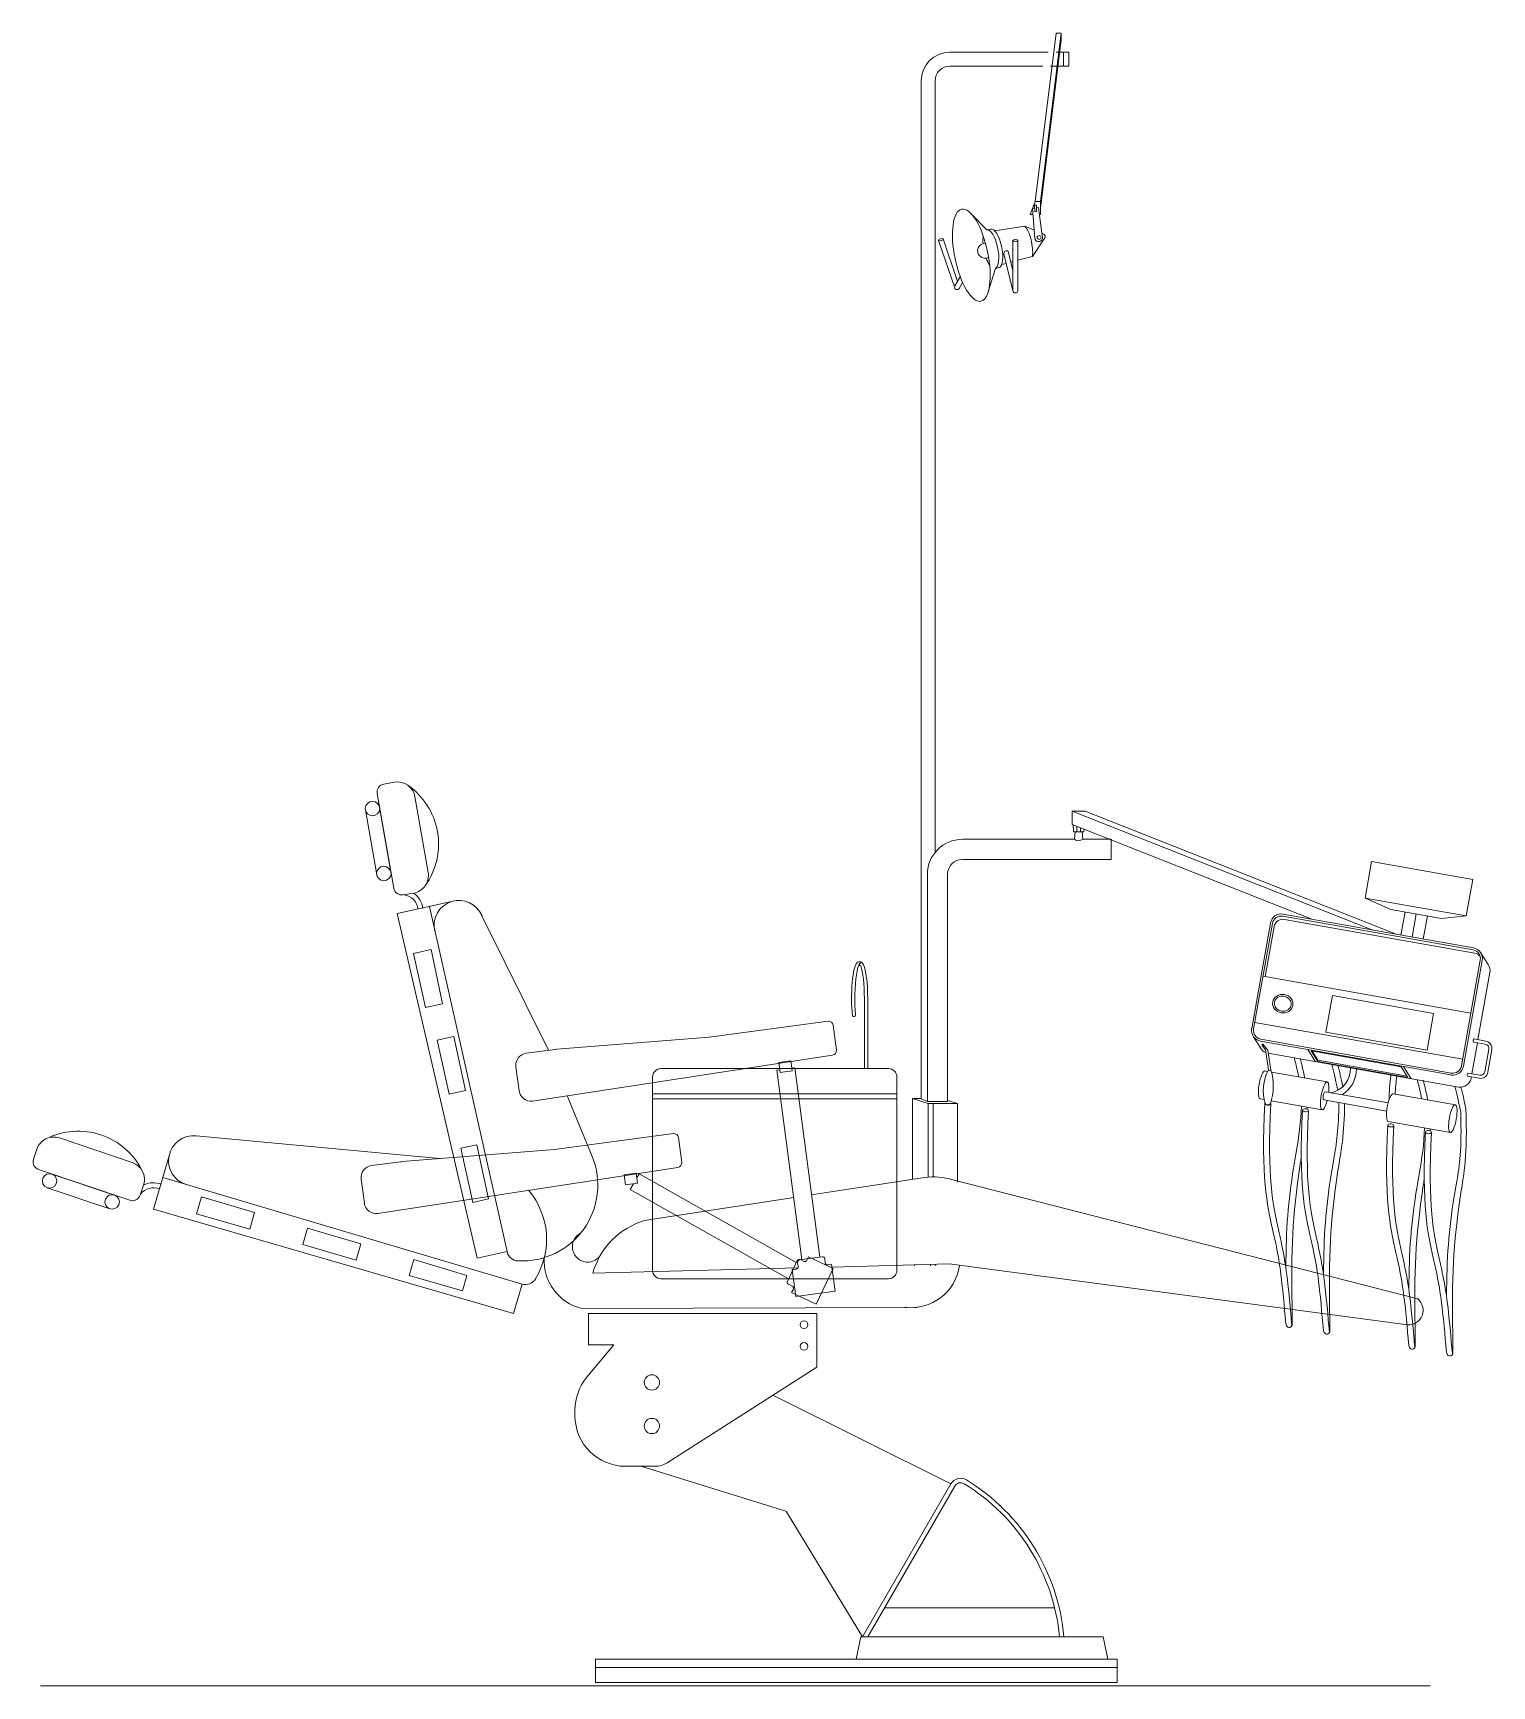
# Model space of a CAD drawing. Header units: metres. Extents: x 250.9 to 296.3, y -151.6 to -124.3.
# Drawn here: x 267.09 to 269.492, y -147.875 to -145.153 of the extents above; entities that cross this region are included whole.
import ezdxf

# ---------------------------------------------------------------- set-up
doc = ezdxf.new("R2010")
doc.units = ezdxf.units.M
doc.header["$MEASUREMENT"] = 0
doc.layers.add('A. muebles', color=152, linetype='Continuous', lineweight=15)

msp = doc.modelspace()

# ---------------------------------------------------------------- linework, layer by layer
at = {"layer": 'A. muebles'}
for p, q in [((268.7745, -145.153), (268.7402, -145.4303)), ((268.7828, -145.153), (268.7485, -145.4303)), ((268.7828, -145.1639), (268.7485, -145.4411)), ((268.7745, -145.153), (268.7828, -145.153)), ((268.7828, -145.153), (268.7828, -145.1639)), ((268.5996, -145.1845), (268.7616, -145.1845)), ((268.7744, -145.1845), (268.7955, -145.1845)), ((268.7867, -145.1845), (268.7867, -145.2074)), ((268.7955, -145.1845), (268.7955, -145.2074)), ((268.5524, -146.9082), (268.5524, -145.2304)), ((268.5996, -145.2074), (268.7523, -145.2074)), ((268.7651, -145.2074), (268.7955, -145.2074)), ((268.5752, -146.502), (268.5752, -145.2318)), ((268.7318, -145.452), (268.7402, -145.4303)), ((268.739, -145.4415), (268.7356, -145.442)), ((268.7356, -145.442), (268.7394, -145.491)), ((268.7424, -145.4364), (268.7387, -145.4364)), ((268.7387, -145.4364), (268.7392, -145.447)), ((268.7392, -145.447), (268.7424, -145.447)), ((268.7402, -145.4303), (268.7485, -145.4303)), ((268.7424, -145.447), (268.7424, -145.4364)), ((268.7452, -145.4404), (268.7424, -145.4409)), ((268.7452, -145.4404), (268.7514, -145.487)), ((268.7485, -145.4303), (268.7485, -145.452)), ((268.6604, -145.4771), (268.634, -145.4499)), ((268.6669, -145.4757), (268.6604, -145.4771)), ((268.6734, -145.4788), (268.7227, -145.4708)), ((268.7227, -145.4708), (268.7384, -145.4775)), ((268.7364, -145.452), (268.7318, -145.452)), ((268.7485, -145.452), (268.7468, -145.452)), ((268.5808, -145.4945), (268.6074, -145.5728)), ((268.5884, -145.4919), (268.6121, -145.5619)), ((268.7034, -145.5773), (268.7034, -145.4945)), ((268.7114, -145.5773), (268.7114, -145.4945)), ((268.7355, -145.5207), (268.7558, -145.4902)), ((268.7509, -145.4829), (268.7541, -145.4843)), ((268.6885, -145.5168), (268.7034, -145.5773)), ((268.6954, -145.5124), (268.7034, -145.5447)), ((268.6998, -145.5302), (268.7034, -145.5292)), ((268.7114, -145.5271), (268.7355, -145.5207)), ((268.6077, -145.5695), (268.6166, -145.5543)), ((268.6745, -145.5406), (268.6621, -145.5807)), ((268.6811, -145.5392), (268.6745, -145.5406)), ((268.6853, -145.5341), (268.6923, -145.5322)), ((268.6147, -145.5735), (268.6204, -145.5636)), ((267.6674, -146.3896), (267.6847, -146.3866)), ((267.6835, -146.5612), (267.6564, -146.4052)), ((267.6604, -146.428), (267.679, -146.5349)), ((267.7186, -146.4104), (267.7403, -146.5353)), ((267.6369, -146.4321), (267.6555, -146.539)), ((268.801, -146.4343), (268.801, -146.4562)), ((268.8222, -146.4343), (268.801, -146.4343)), ((268.801, -146.4343), (269.296, -146.6301)), ((268.8222, -146.4343), (269.3345, -146.6369)), ((268.6201, -146.4806), (268.8047, -146.4806)), ((268.801, -146.4562), (269.1957, -146.6123)), ((268.8025, -146.4568), (268.8031, -146.4683)), ((268.8031, -146.4683), (268.8202, -146.4683)), ((268.8057, -146.4683), (268.8047, -146.4806)), ((268.8085, -146.4592), (268.8085, -146.4683)), ((268.8148, -146.4616), (268.8148, -146.4683)), ((268.8176, -146.4683), (268.8186, -146.4806)), ((268.8186, -146.4806), (268.8649, -146.4806)), ((268.8204, -146.4639), (268.8202, -146.4683)), ((268.8649, -146.4806), (268.8649, -146.5138)), ((268.5626, -146.9125), (268.5626, -146.5339)), ((268.6201, -146.5138), (268.8649, -146.5138)), ((269.2832, -146.5773), (269.2939, -146.5171)), ((269.2939, -146.5171), (269.4607, -146.5466)), ((268.5957, -146.9125), (268.5957, -146.5382)), ((269.4607, -146.5466), (269.45, -146.6069)), ((267.7787, -146.5833), (267.6895, -146.6028)), ((267.7165, -146.5691), (267.6992, -146.5722)), ((267.7424, -146.5912), (267.8702, -147.1595)), ((269.3257, -146.596), (269.2832, -146.5773)), ((269.45, -146.6069), (269.2832, -146.5773)), ((267.6895, -146.6028), (267.8211, -147.1702)), ((267.9386, -146.8281), (267.8289, -146.6068)), ((269.0965, -146.7922), (269.1273, -146.6185)), ((269.0997, -146.7928), (269.1306, -146.619)), ((269.1476, -146.6071), (269.4611, -146.6627)), ((269.1482, -146.6039), (269.4617, -146.6595)), ((269.1506, -146.6126), (269.464, -146.6682)), ((269.3257, -146.596), (269.4091, -146.6108)), ((269.349, -146.6002), (269.3423, -146.6383)), ((269.3674, -146.6034), (269.3606, -146.6416)), ((269.3858, -146.6067), (269.379, -146.6448)), ((269.4091, -146.6108), (269.45, -146.6069)), ((269.1189, -146.7066), (269.1335, -146.6245)), ((267.7164, -146.6685), (267.745, -146.6623)), ((267.7164, -146.6685), (267.7358, -146.7576)), ((267.745, -146.6623), (267.7638, -146.7515)), ((269.4858, -146.6868), (269.4733, -146.6669)), ((269.473, -146.6798), (269.4422, -146.8536)), ((269.4762, -146.6804), (269.4454, -146.8541)), ((269.4888, -146.7002), (269.4692, -146.8105)), ((269.1152, -146.7059), (269.4576, -146.7667)), ((267.7358, -146.7576), (267.7638, -146.7515)), ((268.4587, -146.8582), (268.4587, -146.7425)), ((268.4641, -146.8582), (268.4641, -146.7425)), ((269.2187, -146.7981), (269.2294, -146.7378)), ((269.2294, -146.7378), (269.3961, -146.7674)), ((268.3989, -146.7803), (268.2029, -146.8063)), ((269.4441, -146.8429), (269.1016, -146.7822)), ((269.3961, -146.7674), (269.3855, -146.8277)), ((267.7553, -146.8113), (267.7827, -146.8053)), ((267.7827, -146.8053), (267.8016, -146.8945)), ((268.2029, -146.8063), (267.9523, -146.8264)), ((268.4126, -146.8276), (268.4072, -146.7866)), ((269.0995, -146.8057), (269.112, -146.8255)), ((269.3855, -146.8277), (269.2187, -146.7981)), ((269.4821, -146.8128), (269.4627, -146.8094)), ((267.7553, -146.8113), (267.7747, -146.9003)), ((267.9494, -146.8267), (267.9017, -146.8329)), ((267.9121, -146.9117), (268.4063, -146.8359)), ((269.4245, -146.8687), (269.1111, -146.8131)), ((269.4251, -146.8655), (269.1117, -146.8099)), ((269.1192, -146.8275), (269.1139, -146.8198)), ((269.1231, -146.828), (269.1147, -146.8179)), ((269.1242, -146.8601), (269.1192, -146.8275)), ((269.1282, -146.8606), (269.1231, -146.828)), ((269.4371, -146.8886), (269.1239, -146.833)), ((269.189, -146.8269), (269.2015, -146.8468)), ((269.3428, -146.8554), (269.1945, -146.8291)), ((269.1945, -146.8291), (269.2054, -146.8463)), ((269.1961, -146.8293), (269.2057, -146.8445)), ((269.4683, -146.8156), (269.4592, -146.8668)), ((269.4812, -146.8179), (269.4618, -146.8144)), ((269.4869, -146.8261), (269.4803, -146.8634)), ((269.492, -146.827), (269.4854, -146.8643)), ((267.8848, -146.855), (267.8901, -146.8948)), ((268.1236, -146.8582), (268.4986, -146.8582)), ((268.3193, -146.86), (268.3145, -146.8606)), ((268.3558, -147.1726), (268.3145, -146.8606)), ((268.3178, -146.8482), (268.3376, -146.8456)), ((268.32, -146.8647), (268.3178, -146.8482)), ((268.3398, -146.8621), (268.32, -146.8647)), ((268.3376, -146.8456), (268.3398, -146.8621)), ((268.3439, -146.8567), (268.3391, -146.8573)), ((268.3853, -147.1687), (268.3439, -146.8567)), ((269.1228, -146.8628), (269.1184, -146.862)), ((269.2208, -146.8802), (269.1291, -146.8639)), ((269.2054, -146.8463), (269.3536, -146.8726)), ((269.2057, -146.8445), (269.3523, -146.8705)), ((269.3428, -146.8554), (269.3536, -146.8726)), ((269.3467, -146.8549), (269.3592, -146.8748)), ((268.1099, -147.1904), (268.1099, -146.8719)), ((268.5123, -146.8719), (268.5123, -147.1904)), ((269.4712, -146.8742), (269.4518, -146.8707)), ((269.4721, -146.8691), (269.4527, -146.8657)), ((269.4583, -146.8719), (269.4579, -146.874)), ((267.7747, -146.9003), (267.8016, -146.8945)), ((268.0106, -147.0031), (267.9698, -146.904)), ((268.5123, -146.9), (268.1099, -146.9)), ((268.5123, -146.908), (268.1099, -146.908)), ((268.5524, -146.9072), (268.5378, -146.9072)), ((268.5378, -146.9072), (268.5638, -146.9159)), ((268.5378, -147.0401), (268.5378, -146.9072)), ((268.5524, -146.9082), (268.5626, -146.9125)), ((268.5626, -146.9125), (268.5957, -146.9125)), ((268.5638, -146.9159), (268.5718, -146.9159)), ((268.5638, -147.0366), (268.5638, -146.9159)), ((268.5718, -146.9159), (268.6118, -146.9159)), ((268.5718, -147.0365), (268.5718, -146.9159)), ((268.5957, -146.9105), (268.6118, -146.9159)), ((268.6118, -147.0452), (268.6118, -146.9159)), ((269.117, -146.909), (269.1103, -146.9078)), ((269.2127, -146.926), (269.1288, -146.9111)), ((269.3189, -146.9281), (269.2156, -146.9097)), ((269.3212, -146.9147), (269.2179, -146.8964)), ((269.4319, -146.9177), (269.3295, -146.8995)), ((269.4238, -146.9634), (269.3214, -146.9452)), ((267.133, -146.9724), (267.2531, -147.0128)), ((267.7592, -147.0064), (267.3583, -146.969)), ((268.1441, -146.9653), (267.9481, -146.9912)), ((268.1578, -147.0126), (268.1523, -146.9716)), ((267.0903, -147.0074), (267.0959, -146.9908)), ((267.9481, -146.9912), (267.6974, -147.0114)), ((267.7942, -146.9894), (267.8205, -146.9837)), ((267.7942, -146.9894), (267.8136, -147.0785)), ((267.8205, -146.9837), (267.8394, -147.0729)), ((267.2488, -147.075), (267.0988, -147.0245)), ((267.3136, -147.0019), (267.2882, -147.0896)), ((267.6945, -147.0116), (267.6469, -147.0179)), ((267.6573, -147.0966), (268.1515, -147.0208)), ((267.1131, -147.0545), (267.216, -147.0892)), ((267.1207, -147.0319), (267.2236, -147.0665)), ((267.2715, -147.0499), (267.2659, -147.0665)), ((267.3033, -147.0376), (267.8949, -147.2129)), ((267.63, -147.04), (267.6352, -147.0797)), ((268.0629, -147.0332), (268.0827, -147.0305)), ((268.0651, -147.0497), (268.0629, -147.0332)), ((268.0849, -147.047), (268.0651, -147.0497)), ((268.0731, -147.0572), (268.0784, -147.0479)), ((268.0827, -147.0305), (268.0849, -147.047)), ((268.0838, -147.0383), (268.0877, -147.0314)), ((268.3466, -147.1773), (268.0877, -147.0314)), ((268.3717, -147.0662), (268.5578, -147.0376)), ((268.6044, -147.0416), (269.37, -147.2375)), ((267.3589, -147.0973), (267.367, -147.0692)), ((267.367, -147.0692), (267.4544, -147.0951)), ((267.8136, -147.0785), (267.8394, -147.0729)), ((268.3339, -147.2042), (268.0731, -147.0572)), ((268.0967, -147.1084), (268.3423, -147.0707)), ((267.2882, -147.0896), (267.8809, -147.2612)), ((267.3589, -147.0973), (267.4464, -147.1227)), ((267.4464, -147.1227), (267.4544, -147.0951)), ((267.534, -147.148), (267.5418, -147.121)), ((267.5418, -147.121), (267.6292, -147.1469)), ((267.534, -147.148), (267.6216, -147.1734)), ((267.6216, -147.1734), (267.6292, -147.1469)), ((267.8211, -147.1702), (267.8702, -147.1595)), ((267.7092, -147.1987), (267.7166, -147.1728)), ((267.7166, -147.1728), (267.8041, -147.1987)), ((268.3492, -147.1863), (268.0114, -147.1951)), ((268.3319, -147.2085), (268.348, -147.1743)), ((268.34, -147.1891), (268.3465, -147.1882)), ((268.3459, -147.2335), (268.34, -147.1891)), ((268.3496, -147.1841), (268.3487, -147.1772)), ((268.3518, -147.1731), (268.3893, -147.1681)), ((268.3529, -147.1726), (268.3592, -147.1756)), ((268.3641, -147.1738), (268.3668, -147.168)), ((268.3668, -147.168), (268.4073, -147.1872)), ((268.4073, -147.1872), (268.3794, -147.2462)), ((268.3934, -147.1713), (268.3943, -147.1782)), ((268.3984, -147.1813), (268.4048, -147.1805)), ((268.4048, -147.1805), (268.4107, -147.2249)), ((268.5983, -147.1798), (268.4054, -147.1849)), ((268.5414, -147.1828), (268.5414, -147.1813)), ((268.5674, -147.1828), (268.5674, -147.1806)), ((268.5754, -147.1828), (268.5754, -147.1804)), ((269.3536, -147.28), (268.5983, -147.1798)), ((267.7092, -147.1987), (267.7967, -147.2241)), ((267.7967, -147.2241), (267.8041, -147.1987)), ((267.8809, -147.2612), (267.8949, -147.2129)), ((268.4986, -147.2041), (268.1236, -147.2041)), ((268.3399, -147.2163), (268.3336, -147.2133)), ((268.3389, -147.227), (268.3417, -147.2212)), ((268.3794, -147.2462), (268.3389, -147.227)), ((268.4107, -147.2249), (268.3459, -147.2335)), ((268.5454, -147.2513), (267.9935, -147.2532)), ((268.3801, -147.2617), (268.0043, -147.2617)), ((268.0043, -147.2617), (268.0043, -147.313)), ((268.3801, -147.3498), (268.3801, -147.2617)), ((268.0463, -147.313), (268.0013, -147.367)), ((268.0043, -147.313), (268.0463, -147.313)), ((268.134, -147.5071), (268.3801, -147.3498)), ((268.6012, -147.5421), (268.3081, -147.3958)), ((267.9821, -147.4202), (267.9821, -147.4299)), ((268.1136, -147.5131), (268.0652, -147.5131)), ((268.3294, -147.5872), (268.0906, -147.5131)), ((268.4558, -147.794), (268.6012, -147.5421)), ((268.4643, -147.794), (268.6076, -147.5457)), ((268.4558, -147.794), (268.3305, -147.5881)), ((268.492, -147.7461), (268.7719, -147.7461)), ((268.4452, -147.8305), (268.453, -147.794)), ((268.453, -147.794), (268.8517, -147.794)), ((268.8595, -147.8305), (268.8517, -147.794)), ((268.0157, -147.8305), (268.8748, -147.8305)), ((268.0157, -147.8688), (268.0157, -147.8305)), ((268.8748, -147.8305), (268.8748, -147.8688)), ((268.8748, -147.8445), (268.0157, -147.8445)), ((268.8748, -147.8688), (268.0157, -147.8688)), ((267.1016, -147.8747), (269.3906, -147.8747)), ((267.1016, -147.8747), (267.1917, -147.8747))]:
    msp.add_line(p, q, dxfattribs=at)
for centre, radius in [((268.7464, -145.4896), 0.00316), ((267.6486, -146.43), 0.0119), ((267.6672, -146.537), 0.0119), ((267.1169, -147.0432), 0.0119), ((267.2198, -147.0778), 0.0119), ((268.3592, -147.2799), 0.00632), ((268.3592, -147.3157), 0.00632), ((268.1087, -147.375), 0.0126), ((268.1087, -147.4467), 0.0126)]:
    msp.add_circle(centre, radius, dxfattribs=at)
for centre, radius, start, end in [((268.5996, -145.2318), 0.0473, 90, 180), ((268.5996, -145.2318), 0.0244, 90, 180), ((268.6576, -145.5114), 0.0125, 88.3314, 296.609), ((268.7457, -145.49), 0.00641, 189.489, 27.3623), ((268.7525, -145.488), 0.00403, 326.1707, 66.7339), ((268.6928, -145.516), 0.00441, 53.432, 197.0479), ((268.6112, -145.5715), 0.00403, 198.7593, 329.7597), ((268.7074, -145.577), 0.00403, 183.8787, 356.1213), ((267.6697, -146.4029), 0.0135, 99.8633, 189.8633), ((267.6897, -146.4154), 0.0293, 9.8633, 99.8633), ((267.6395, -146.4885), 0.1179, 324.3881, 55.3385), ((268.6201, -146.5382), 0.0576, 90, 180), ((268.8116, -146.4716), 0.0113, 232.2967, 307.9136), ((267.7114, -146.5403), 0.0293, 279.8633, 9.8633), ((268.6201, -146.5382), 0.0244, 90, 180), ((267.6969, -146.5588), 0.0135, 189.8633, 279.8633), ((267.6965, -146.5986), 0.0271, 6.8125, 80.5679), ((267.6965, -146.5986), 0.0354, 6.8125, 56.1676), ((267.791, -146.6225), 0.0411, 22.3912, 192.3145), ((269.1451, -146.6216), 0.018, 79.9379, 169.9379), ((269.1451, -146.6216), 0.0147, 79.9379, 169.9379), ((269.148, -146.627), 0.0147, 79.9379, 169.9379), ((269.4585, -146.6772), 0.0147, 349.9379, 79.9379), ((269.4585, -146.6772), 0.018, 349.9379, 79.9379), ((269.4614, -146.6827), 0.0147, 40.4505, 79.9379), ((268.4509, -146.6882), 0.00604, 35.9195, 135.4628), ((269.471, -146.6971), 0.018, 349.9379, 34.9379), ((268.3999, -146.7876), 0.00734, 7.5474, 97.5474), ((268.4414, -146.7696), 0.00289, 208.6718, 346.3341), ((269.1142, -146.7954), 0.018, 169.9379, 259.9379), ((269.1142, -146.7954), 0.0147, 169.9379, 259.9379), ((269.4649, -146.8124), 0.00376, 126.9737, 212.902), ((267.9043, -146.8524), 0.0197, 97.5474, 187.5474), ((267.9651, -146.973), 0.1472, 95.0158, 96.1597), ((268.4053, -146.8286), 0.00734, 277.5474, 7.5474), ((269.1267, -146.8152), 0.018, 209.5164, 247.5177), ((269.48, -146.8248), 0.0071, 349.9379, 79.9379), ((269.48, -146.8248), 0.0122, 349.9379, 79.9379), ((268.1236, -146.8719), 0.0137, 90, 180), ((268.4986, -146.8719), 0.0137, 0, 90), ((269.1898, -146.8948), 0.0742, 152.0822, 196.5343), ((269.1263, -146.8594), 0.00222, 198.1223, 325.6263), ((269.0424, -146.8869), 0.0897, 341.1132, 17.0129), ((269.2199, -146.8593), 0.0392, 280.0604, 3.4068), ((269.2199, -146.8593), 0.0491, 301.2789, 0.6714), ((269.4277, -146.851), 0.018, 259.9379, 349.9379), ((269.4277, -146.851), 0.0147, 259.9379, 349.9379), ((269.4733, -146.8621), 0.0071, 259.9379, 349.9379), ((269.5932, -146.9107), 0.2704, 171.1122, 179.7529), ((269.5932, -146.9107), 0.2606, 171.1566, 177.6715), ((269.4402, -146.8709), 0.018, 259.9379, 349.9379), ((269.4567, -146.869), 0.00519, 140.3243, 199.5514), ((269.4733, -146.8621), 0.0122, 259.9379, 349.9379), ((267.9096, -146.8922), 0.0197, 187.5474, 277.5474), ((267.1237, -147.0001), 0.0293, 71.4019, 161.4019), ((267.1639, -147.0791), 0.1179, 25.9267, 116.8771), ((267.3539, -147.0098), 0.0411, 83.9297, 253.8531), ((268.1451, -146.9725), 0.00734, 7.5474, 97.5474), ((267.1031, -147.0117), 0.0135, 161.4019, 251.4019), ((267.2438, -147.0406), 0.0293, 341.4019, 71.4019), ((267.6495, -147.0374), 0.0197, 97.5474, 187.5474), ((267.7103, -147.158), 0.1472, 95.0158, 96.1597), ((267.8946, -147.0499), 0.1251, 267.1757, 21.9918), ((268.1505, -147.0135), 0.00734, 277.5474, 7.5474), ((267.2879, -147.0815), 0.0271, 68.3511, 142.1065), ((267.2879, -147.0815), 0.0354, 68.3511, 117.7062), ((268.5729, -147.1362), 0.0998, 71.5741, 98.7245), ((267.2531, -147.0622), 0.0135, 251.4019, 341.4019), ((267.6547, -147.0771), 0.0197, 187.5474, 277.5474), ((267.8102, -147.1393), 0.1251, 328.7143, 40.1965), ((268.1325, -147.2289), 0.1257, 106.5458, 164.4236), ((268.003, -147.1516), 0.0252, 117.3243, 324.6755), ((267.8894, -147.1553), 0.0197, 192.3145, 267.1757), ((268.0118, -147.1749), 0.0804, 176.1034, 256.84), ((268.1236, -147.1904), 0.0137, 180, 270), ((268.346, -147.1846), 0.00366, 277.5474, 7.5474), ((268.3513, -147.1759), 0.00366, 64.6775, 154.6775), ((268.3523, -147.1767), 0.00366, 97.5474, 187.5474), ((268.3608, -147.1723), 0.00366, 244.6775, 334.6775), ((268.3898, -147.1718), 0.00366, 7.5474, 97.5474), ((268.3979, -147.1777), 0.00366, 187.5474, 277.5474), ((268.4986, -147.1904), 0.0137, 270, 360), ((268.5353, -147.171), 0.0809, 262.8403, 351.6364), ((267.9003, -147.194), 0.0197, 253.8531, 328.7143), ((268.3352, -147.21), 0.00366, 154.6775, 244.6775), ((268.3383, -147.2196), 0.00366, 334.6775, 64.6775), ((269.3548, -147.2561), 0.024, 267.0914, 50.5524), ((269.1582, -147.2794), 0.005, 187.8105, 341.8788), ((269.2202, -147.2904), 0.005, 187.8105, 341.8788), ((269.3608, -147.3153), 0.005, 187.8105, 341.8788), ((269.4228, -147.3263), 0.005, 187.8105, 341.8788), ((268.0652, -147.4202), 0.0831, 140.2384, 180), ((268.0652, -147.4299), 0.0831, 180, 270), ((268.1136, -147.4752), 0.0379, 270, 302.5845), ((268.6172, -147.5513), 0.0185, 58.4502, 150), ((268.6172, -147.5513), 0.0111, 58.4502, 150), ((268.4491, -147.825), 0.3323, 5.3597, 58.4502), ((268.4491, -147.825), 0.3397, 5.2428, 58.4502), ((268.3288, -147.5892), 0.00201, 31.3139, 72.7461)]:
    msp.add_arc(centre, radius, start, end, dxfattribs=at)
for centre, major_axis, ratio in [((268.6348, -145.5188), (0.0158, -0.0758), 0.353086), ((268.5846, -145.4932), (-0.0038, -0.00129), 0.40241), ((268.7074, -145.4945), (-0.00402, 0), 0.40241), ((269.1477, -146.7513), (-0.0166, 0.0029), 0.902158), ((269.1143, -146.8189), (-0.000383, -0.000948), 0.427448), ((269.1851, -146.9269), (-0.00486, 0.00044), 0.52127), ((269.3257, -146.9518), (-0.00486, 0.00044), 0.52127), ((269.3877, -146.9628), (-0.00486, 0.00044), 0.52127)]:
    msp.add_ellipse(centre, major_axis=major_axis, ratio=ratio, dxfattribs=at)
for centre, major_axis, ratio, start_param, end_param in [((268.667, -145.509), (-0.0066, 0.0319), 0.353086, 3.218619, 6.283185), ((268.6736, -145.5076), (-0.0066, 0.0319), 0.353086, 3.218619, 6.283185), ((268.7228, -145.4996), (-0.0066, 0.0319), 0.353086, 3.919657, 5.76074), ((268.667, -145.509), (-0.0066, 0.0319), 0.353086, 0.762886, 1.19163), ((268.667, -145.509), (-0.0066, 0.0319), 0.353086, 1.978164, 2.442893), ((268.4481, -146.7425), (0, -0.0591), 0.178607, 3.288653, 5.215923), ((268.4536, -146.7425), (0, -0.0591), 0.178607, 7.853982, 11.485552), ((268.4509, -146.6903), (-0.00226, 0.00002), 0.95387, 3.810051, 5.641964), ((268.4481, -146.7425), (0, -0.0591), 0.178607, 1.570796, 2.701814), ((269.1144, -146.8849), (0.0041, 0.0229), 0.246686, 0, 3.141593), ((269.2168, -146.9031), (0.0041, 0.0229), 0.246686, 5.00771, 10.700253), ((269.1231, -146.9159), (-0.00486, 0.00044), 0.52127, 6.074923, 9.903727), ((269.123, -146.9159), (0.0043, 0), 0.399324, 3.141593, 6.283185), ((269.2168, -146.9031), (0.00118, 0.00666), 0.385545, 0, 3.141593)]:
    msp.add_ellipse(centre, major_axis=major_axis, ratio=ratio, start_param=start_param, end_param=end_param, dxfattribs=at)
at = {"layer": 'A. muebles', "extrusion": (0, 0, -1)}
msp.add_ellipse((269.3255, -146.9224), major_axis=(0.0041, 0.0229), ratio=0.246686, start_param=3.141593, end_param=6.283185, dxfattribs=at)
msp.add_ellipse((269.4278, -146.9405), major_axis=(0.0041, 0.0229), ratio=0.246686, dxfattribs=at)
at = {"layer": 'A. muebles'}
for points, knots in [([(269.134, -146.7489), (269.1338, -146.7497), (269.1338, -146.7505), (269.1339, -146.7525), (269.1341, -146.7538), (269.1351, -146.7562), (269.1358, -146.7574), (269.1376, -146.7595), (269.1387, -146.7604), (269.1411, -146.762), (269.1425, -146.7626), (269.1453, -146.7634), (269.1468, -146.7637), (269.1497, -146.7637), (269.1512, -146.7634), (269.1539, -146.7626), (269.1552, -146.762), (269.1575, -146.7605), (269.1585, -146.7596), (269.16, -146.7575), (269.1606, -146.7564), (269.1614, -146.754), (269.1616, -146.7528), (269.1615, -146.7503), (269.1613, -146.749), (269.1603, -146.7465), (269.1596, -146.7454), (269.1579, -146.7433), (269.1568, -146.7423), (269.1544, -146.7407), (269.153, -146.7401), (269.1502, -146.7392), (269.1487, -146.739), (269.1458, -146.739), (269.1443, -146.7392), (269.1416, -146.7399), (269.1403, -146.7405), (269.138, -146.742), (269.137, -146.7429), (269.1354, -146.745), (269.1348, -146.7461), (269.1342, -146.7478), (269.1341, -146.7483), (269.134, -146.7489)], [0, 0, 0, 0, 0.198831, 0.198831, 0.511867, 0.511867, 0.824903, 0.824903, 1.137939, 1.137939, 1.450975, 1.450975, 1.764011, 1.764011, 2.077047, 2.077047, 2.390083, 2.390083, 2.70312, 2.70312, 3.016156, 3.016156, 3.329192, 3.329192, 3.642228, 3.642228, 3.955264, 3.955264, 4.2683, 4.2683, 4.581336, 4.581336, 4.894372, 4.894372, 5.207408, 5.207408, 5.520444, 5.520444, 5.83348, 5.83348, 6.146517, 6.146517, 6.283185, 6.283185, 6.283185, 6.283185]), ([(269.1182, -146.9155), (269.1116, -147.0352), (269.1288, -147.1153), (269.1453, -147.1849), (269.1524, -147.2793), (269.1533, -147.2801)], [0, 0, 0, 0, 57.693336, 95.428029, 120.984904, 120.984904, 120.984904, 120.984904]), ([(269.128, -146.9163), (269.1213, -147.0361), (269.1385, -147.1161), (269.1554, -147.1871), (269.1641, -147.3078), (269.1612, -147.1667), (269.1632, -147.1033), (269.1764, -147.0152)], [0, 0, 0, 0, 57.693336, 95.428029, 123.26581, 136.853827, 222.062012, 222.062012, 222.062012, 222.062012]), ([(269.1802, -146.9265), (269.1735, -147.0462), (269.1908, -147.1263), (269.2073, -147.1959), (269.2144, -147.2903), (269.2153, -147.2911)], [0, 0, 0, 0, 57.693336, 95.428029, 120.984904, 120.984904, 120.984904, 120.984904]), ([(269.19, -146.9273), (269.1833, -147.0471), (269.2005, -147.1271), (269.2173, -147.1981), (269.2261, -147.3188), (269.2232, -147.1777), (269.2252, -147.1143), (269.2384, -147.0262)], [0, 0, 0, 0, 57.693336, 95.428029, 123.26581, 136.853827, 222.062012, 222.062012, 222.062012, 222.062012]), ([(269.3208, -146.9514), (269.3141, -147.0712), (269.3314, -147.1512), (269.3479, -147.2208), (269.355, -147.3153), (269.3559, -147.316)], [0, 0, 0, 0, 57.693336, 95.428029, 120.984904, 120.984904, 120.984904, 120.984904]), ([(269.3306, -146.9523), (269.3239, -147.072), (269.3411, -147.1521), (269.3579, -147.223), (269.3667, -147.3438), (269.3638, -147.2026), (269.3658, -147.1392), (269.379, -147.0512)], [0, 0, 0, 0, 57.693336, 95.428029, 123.26581, 136.853827, 222.062012, 222.062012, 222.062012, 222.062012]), ([(269.3828, -146.9624), (269.3761, -147.0822), (269.3934, -147.1622), (269.4099, -147.2318), (269.417, -147.3263), (269.4179, -147.327)], [0, 0, 0, 0, 57.693336, 95.428029, 120.984904, 120.984904, 120.984904, 120.984904]), ([(269.3925, -146.9633), (269.3859, -147.083), (269.4031, -147.1631), (269.4199, -147.234), (269.4287, -147.3548), (269.4258, -147.2136), (269.4278, -147.1502), (269.441, -147.0622)], [0, 0, 0, 0, 57.693336, 95.428029, 123.26581, 136.853827, 222.062012, 222.062012, 222.062012, 222.062012]), ([(269.1528, -147.1864), (269.1531, -147.1226), (269.1566, -147.0744), (269.1663, -147.0168), (269.1698, -146.996)], [157.743945, 157.743945, 157.743945, 157.743945, 230.231951, 233.396153, 233.396153, 233.396153, 233.396153]), ([(269.2148, -147.1974), (269.2151, -147.1336), (269.2186, -147.0854), (269.2283, -147.0278), (269.2318, -147.007)], [157.743945, 157.743945, 157.743945, 157.743945, 230.231951, 233.396153, 233.396153, 233.396153, 233.396153]), ([(269.3554, -147.2223), (269.3557, -147.1586), (269.3592, -147.1104), (269.3689, -147.0527), (269.3724, -147.032)], [157.743945, 157.743945, 157.743945, 157.743945, 230.231951, 233.396153, 233.396153, 233.396153, 233.396153]), ([(269.4174, -147.2333), (269.4177, -147.1696), (269.4212, -147.1214), (269.4308, -147.0637), (269.4344, -147.043)], [157.743945, 157.743945, 157.743945, 157.743945, 230.231951, 233.396153, 233.396153, 233.396153, 233.396153])]:
    msp.add_open_spline(points, degree=3, knots=knots, dxfattribs=at)
for points in [[(269.174, -146.8719), (269.1719, -146.8614), (269.1693, -146.851), (269.1666, -146.8406)], [(269.1839, -146.8737), (269.1818, -146.8629), (269.1791, -146.8522), (269.1763, -146.8415)], [(269.2382, -146.8941), (269.2339, -146.8724), (269.2313, -146.862), (269.2286, -146.8516)], [(269.2467, -146.888), (269.2438, -146.8739), (269.2411, -146.8632), (269.2383, -146.8525)], [(269.3766, -146.9078), (269.3745, -146.8973), (269.3719, -146.8869), (269.3692, -146.8765)], [(269.3865, -146.9096), (269.3844, -146.8988), (269.3817, -146.8881), (269.3789, -146.8774)], [(269.4408, -146.93), (269.4365, -146.9083), (269.4339, -146.8979), (269.4312, -146.8875)], [(269.4493, -146.924), (269.4464, -146.9098), (269.4437, -146.8991), (269.4409, -146.8884)], [(269.2318, -147.007), (269.236, -146.9823), (269.24, -146.9564), (269.2401, -146.9141)], [(269.2384, -147.0262), (269.2434, -146.9964), (269.2495, -146.9643), (269.2495, -146.9158)], [(269.1698, -146.996), (269.174, -146.9713), (269.178, -146.9454), (269.1784, -146.9199)], [(269.188, -146.9251), (269.1881, -146.9239), (269.1881, -146.9228), (269.1881, -146.9216)], [(269.4344, -147.043), (269.4386, -147.0182), (269.4426, -146.9924), (269.4408, -146.93)], [(269.441, -147.0622), (269.446, -147.0323), (269.4521, -147.0002), (269.4493, -146.924)], [(269.3724, -147.032), (269.3766, -147.0072), (269.3806, -146.9814), (269.381, -146.9558)], [(269.3906, -146.961), (269.3907, -146.9599), (269.3907, -146.9587), (269.3907, -146.9575)], [(269.1764, -147.0152), (269.177, -147.0118), (269.1776, -147.0084), (269.1781, -147.005)], [(269.379, -147.0512), (269.3796, -147.0478), (269.3801, -147.0444), (269.3807, -147.041)]]:
    msp.add_open_spline(points, degree=3, dxfattribs=at)

doc.saveas('drawing.dxf')
